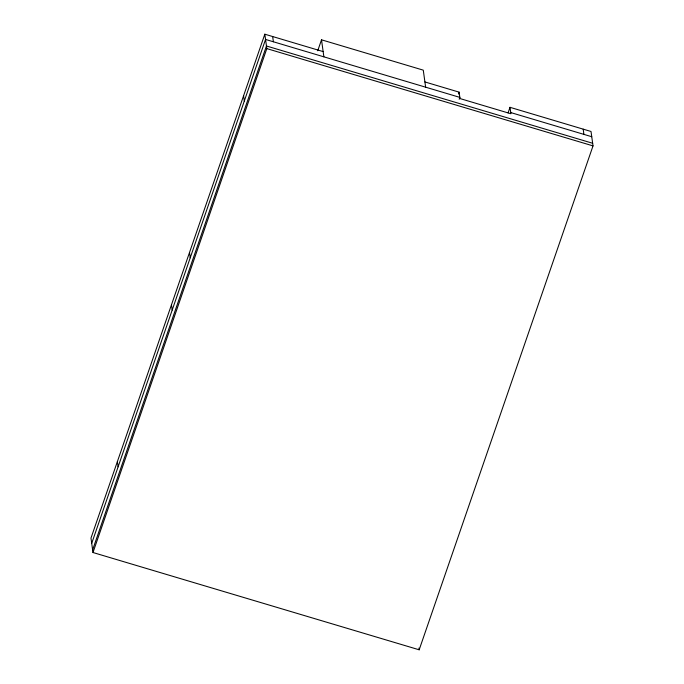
<?xml version="1.0" encoding="UTF-8"?>
<svg xmlns="http://www.w3.org/2000/svg" width="684" height="684" viewBox="0 0 684 684"><rect width="100%" height="100%" fill="white"/><g stroke="black" fill="none" stroke-linecap="round" stroke-linejoin="round"><path stroke-width="1.03" d="M323.147 51.591L264.828 34.2L90.981 538.111L92.981 552.518L419.172 649.8L593.019 145.889L591.019 131.482L509.999 107.32L508.075 112.92M91.707 543.352L265.554 39.441L459.845 97.385L459.203 99.248M92.614 549.902L266.461 45.99L592.66 143.272M92.981 552.518L266.828 48.607L264.828 34.2M317.735 50.753L321.514 39.809L423.276 70.153L425.636 87.184M458.477 94.007L459.118 92.143L424.909 81.943M510.726 112.561L591.754 136.723M266.828 48.607L593.019 145.889M583.196 129.148L583.922 134.389M509.999 107.32L510.897 113.741L460.007 98.564L459.118 92.143M418.933 648.056L419.172 649.8M321.514 39.809L323.874 56.832M272.659 36.534L273.386 41.775M243.581 95.786L244.308 101.027M189.494 252.558L190.22 257.8M171.462 304.816L172.188 310.057M117.374 461.589L118.101 466.83"/></g></svg>
